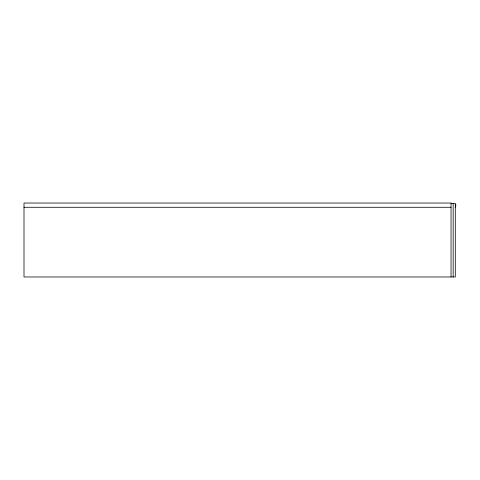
<?xml version="1.0" encoding="UTF-8"?>
<svg xmlns="http://www.w3.org/2000/svg" width="480" height="480" viewBox="0 0 480 480"><rect width="100%" height="100%" fill="white"/><g stroke="black" fill="none" stroke-linecap="round" stroke-linejoin="round"><path stroke-width="0.72" d="M455.292 207.15L456 205.014L455.292 205.014M451.044 203.328L455.292 203.328L455.292 276.972L24 276.972L24 203.028L451.044 203.028L451.044 276.972M24 207.276L451.044 207.276M453.168 203.328L453.168 276.972"/></g></svg>
